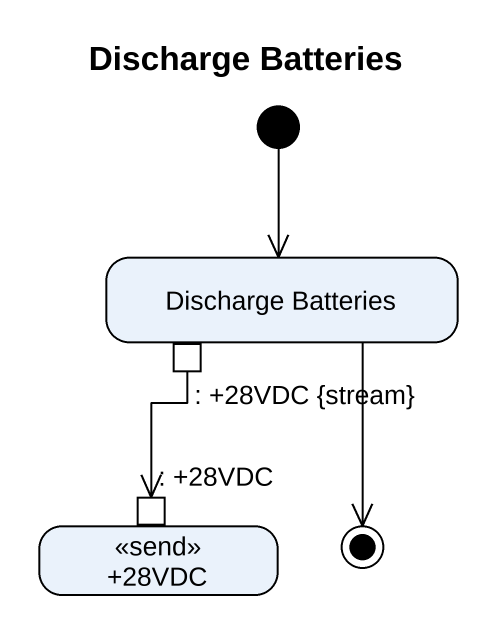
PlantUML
@startuml
title Discharge Batteries
hide empty description
state "Discharge Batteries" as Discharge_Batteries {
  state ": +28VDC {stream}" as p28VDC_stream <<outputPin>>
}
state "+28VDC" as s28VDC <<send>> {
  state ": +28VDC" as p28VDC <<inputPin>>
}
[*] --> Discharge_Batteries
p28VDC_stream --> p28VDC
Discharge_Batteries --> [*]
@enduml
